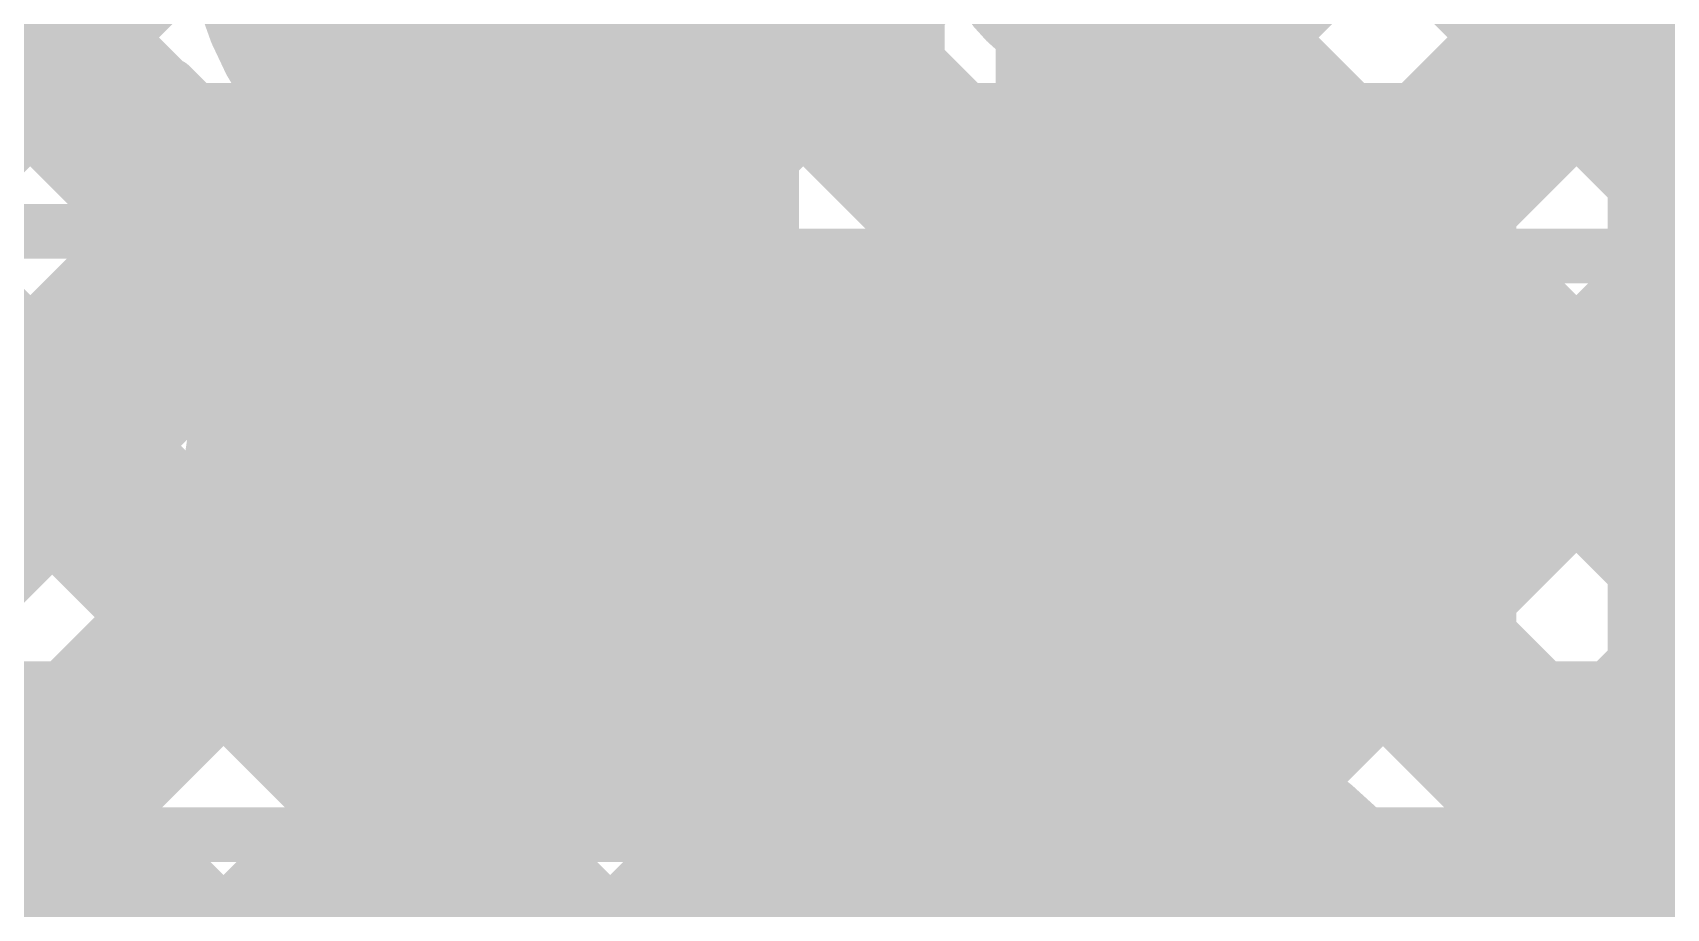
# Model space of a CAD drawing. Header units: millimetres. Extents: x 13 to 259, y -2 to 326.
# Drawn here: x 131.103 to 134.689, y 84.214 to 86.136 of the extents above; entities that cross this region are included whole.
import ezdxf

# ---------------------------------------------------------------- set-up
doc = ezdxf.new("R2010")
doc.units = ezdxf.units.MM
for name, color, linetype in [('BottomLayer', 5, 'Continuous'), ('ConnectLayer', 7, 'Continuous'), ('DrillDrawing', 1, 'Continuous'), ('Mechanical14', 56, 'Continuous'), ('Mechanical8', 56, 'Continuous'), ('MidLayer1', 16, 'Continuous'), ('MidLayer2', 76, 'Continuous'), ('MidLayer3', 90, 'Continuous'), ('MidLayer4', 156, 'Continuous'), ('MidLayer5', 130, 'Continuous'), ('MidLayer6', 216, 'Continuous'), ('MultiLayer', 9, 'Continuous'), ('TopLayer', 1, 'Continuous'), ('TopPaste', 8, 'Continuous'), ('TopSolder', 216, 'Continuous')]:
    doc.layers.add(name, color=color, linetype=linetype)

# ---------------------------------------------------------------- blocks, each defined once
blk = doc.blocks.new('SAMTEC_ASP_127797_01_185')
at = {"layer": 'Mechanical14', "const_width": 0.0999998}
for points in [[(16.81481016, -1.8796), (16.20520762, -1.8796)], [(16.20520762, -2.02057), (16.20520762, -1.8796)], [(16.81481016, -2.02057), (16.81481016, -1.8796)], [(18.08481016, -1.8796), (17.47521016, -1.8796)], [(17.47521016, -2.02057), (17.47521016, -1.8796)], [(18.08481016, -2.02057), (18.08481016, -1.8796)], [(16.20520762, -2.02057), (16.09090762, -2.02057)], [(16.92911016, -2.02057), (16.81481016, -2.02057)], [(16.92911016, -2.37617254), (16.92911016, -2.02057)], [(17.47521016, -2.02057), (17.36091016, -2.02057)], [(17.36091016, -2.37617254), (17.36091016, -2.02057)], [(18.19911016, -2.02057), (18.08481016, -2.02057)], [(16.92911016, -2.1336), (16.09090762, -2.1336)], [(18.19911016, -2.1336), (17.36091016, -2.1336)], [(17.36091016, -2.37617254), (16.92911016, -2.37617254)], [(17.36091016, -2.70383254), (16.92911016, -2.70383254)], [(16.92911016, -3.05943254), (16.92911016, -2.70383254)], [(17.36091016, -3.05943254), (17.36091016, -2.70383254)], [(16.92911016, -2.94640254), (16.09090762, -2.94640254)], [(18.19911016, -2.94640254), (17.36091016, -2.94640254)], [(16.20520762, -3.05943254), (16.09090762, -3.05943254)], [(16.20520762, -3.20040254), (16.20520762, -3.05943254)], [(16.81481016, -3.20040254), (16.81481016, -3.05943254)], [(16.92911016, -3.05943254), (16.81481016, -3.05943254)], [(17.47521016, -3.05943254), (17.36091016, -3.05943254)], [(17.47521016, -3.20040254), (17.47521016, -3.05943254)], [(18.08481016, -3.20040254), (18.08481016, -3.05943254)], [(18.19911016, -3.05943254), (18.08481016, -3.05943254)], [(16.81481016, -3.20040254), (16.20520762, -3.20040254)], [(18.08481016, -3.20040254), (17.47521016, -3.20040254)]]:
    blk.add_lwpolyline(points, dxfattribs=at)
at = {"layer": 'Mechanical14', "const_width": 0.0499999}
for points in [[(16.18020894, -1.8796, 1), (16.2302063, -1.8796, 1)], [(16.18020894, -1.8796, 1), (16.2302063, -1.8796, 1)], [(16.78981148, -1.8796, 1), (16.83980884, -1.8796, 1)], [(16.78981148, -1.8796, 1), (16.83980884, -1.8796, 1)], [(17.45021148, -1.8796, 1), (17.50020884, -1.8796, 1)], [(17.45021148, -1.8796, 1), (17.50020884, -1.8796, 1)], [(18.05981148, -1.8796, 1), (18.10980884, -1.8796, 1)], [(18.05981148, -1.8796, 1), (18.10980884, -1.8796, 1)], [(16.18020894, -2.02057, 1), (16.2302063, -2.02057, 1)], [(16.18020894, -2.02057, 1), (16.2302063, -2.02057, 1)], [(16.78981148, -2.02057, 1), (16.83980884, -2.02057, 1)], [(16.78981148, -2.02057, 1), (16.83980884, -2.02057, 1)], [(16.90411148, -2.02057, 1), (16.95410884, -2.02057, 1)], [(16.90411148, -2.02057, 1), (16.95410884, -2.02057, 1)], [(17.33591148, -2.02057, 1), (17.38590884, -2.02057, 1)], [(17.33591148, -2.02057, 1), (17.38590884, -2.02057, 1)], [(17.45021148, -2.02057, 1), (17.50020884, -2.02057, 1)], [(17.45021148, -2.02057, 1), (17.50020884, -2.02057, 1)], [(18.05981148, -2.02057, 1), (18.10980884, -2.02057, 1)], [(18.05981148, -2.02057, 1), (18.10980884, -2.02057, 1)], [(16.90411148, -2.1336, 1), (16.95410884, -2.1336, 1)], [(17.33591148, -2.1336, 1), (17.38590884, -2.1336, 1)], [(16.90411148, -2.37617254, 1), (16.95410884, -2.37617254, 1)], [(16.90411148, -2.37617254, 1), (16.95410884, -2.37617254, 1)], [(17.33591148, -2.37617254, 1), (17.38590884, -2.37617254, 1)], [(17.33591148, -2.37617254, 1), (17.38590884, -2.37617254, 1)], [(16.90411148, -2.70383254, 1), (16.95410884, -2.70383254, 1)], [(16.90411148, -2.70383254, 1), (16.95410884, -2.70383254, 1)], [(17.33591148, -2.70383254, 1), (17.38590884, -2.70383254, 1)], [(17.33591148, -2.70383254, 1), (17.38590884, -2.70383254, 1)], [(16.90411148, -2.94640254, 1), (16.95410884, -2.94640254, 1)], [(17.33591148, -2.94640254, 1), (17.38590884, -2.94640254, 1)], [(16.18020894, -3.05943254, 1), (16.2302063, -3.05943254, 1)], [(16.18020894, -3.05943254, 1), (16.2302063, -3.05943254, 1)], [(16.78981148, -3.05943254, 1), (16.83980884, -3.05943254, 1)], [(16.78981148, -3.05943254, 1), (16.83980884, -3.05943254, 1)], [(16.90411148, -3.05943254, 1), (16.95410884, -3.05943254, 1)], [(16.90411148, -3.05943254, 1), (16.95410884, -3.05943254, 1)], [(17.33591148, -3.05943254, 1), (17.38590884, -3.05943254, 1)], [(17.33591148, -3.05943254, 1), (17.38590884, -3.05943254, 1)], [(17.45021148, -3.05943254, 1), (17.50020884, -3.05943254, 1)], [(17.45021148, -3.05943254, 1), (17.50020884, -3.05943254, 1)], [(18.05981148, -3.05943254, 1), (18.10980884, -3.05943254, 1)], [(18.05981148, -3.05943254, 1), (18.10980884, -3.05943254, 1)], [(16.18020894, -3.20040254, 1), (16.2302063, -3.20040254, 1)], [(16.18020894, -3.20040254, 1), (16.2302063, -3.20040254, 1)], [(16.78981148, -3.20040254, 1), (16.83980884, -3.20040254, 1)], [(16.78981148, -3.20040254, 1), (16.83980884, -3.20040254, 1)], [(17.45021148, -3.20040254, 1), (17.50020884, -3.20040254, 1)], [(17.45021148, -3.20040254, 1), (17.50020884, -3.20040254, 1)], [(18.05981148, -3.20040254, 1), (18.10980884, -3.20040254, 1)], [(18.05981148, -3.20040254, 1), (18.10980884, -3.20040254, 1)]]:
    blk.add_lwpolyline(points, format="xyb", close=True, dxfattribs=at)
at = {"layer": 'Mechanical8', "const_width": 0.0999998}
for points in [[(17.14501016, -1.905), (17.14501016, -0.90499946)], [(16.87500816, -1.905), (15.87500762, -1.905)], [(17.14501016, -1.905), (16.14500962, -1.905)], [(17.14501016, -2.90500054), (17.14501016, -1.905)], [(18.1450107, -1.905), (17.14501016, -1.905)], [(18.41501016, -1.905), (17.41500962, -1.905)], [(17.14501016, -3.17500254), (17.14501016, -2.175002)], [(16.87500816, -3.17500254), (15.87500762, -3.17500254)], [(17.14501016, -3.17500254), (16.14500962, -3.17500254)], [(17.14501016, -4.17500308), (17.14501016, -3.17500254)], [(18.1450107, -3.17500254), (17.14501016, -3.17500254)], [(18.41501016, -3.17500254), (17.41500962, -3.17500254)]]:
    blk.add_lwpolyline(points, dxfattribs=at)
at = {"layer": 'Mechanical8', "const_width": 0.0499999}
for points in [[(17.12001148, -0.90499946, 1), (17.17000884, -0.90499946, 1)], [(16.12001094, -1.905, 1), (16.1700083, -1.905, 1)], [(16.85000948, -1.905, 1), (16.90000684, -1.905, 1)], [(17.12001148, -1.905, 1), (17.17000884, -1.905, 1)], [(17.12001148, -1.905, 1), (17.17000884, -1.905, 1)], [(17.12001148, -1.905, 1), (17.17000884, -1.905, 1)], [(17.12001148, -1.905, 1), (17.17000884, -1.905, 1)], [(17.39001094, -1.905, 1), (17.4400083, -1.905, 1)], [(17.12001148, -2.175002, 1), (17.17000884, -2.175002, 1)], [(17.12001148, -2.90500054, 1), (17.17000884, -2.90500054, 1)], [(16.12001094, -3.17500254, 1), (16.1700083, -3.17500254, 1)], [(16.85000948, -3.17500254, 1), (16.90000684, -3.17500254, 1)], [(17.12001148, -3.17500254, 1), (17.17000884, -3.17500254, 1)], [(17.12001148, -3.17500254, 1), (17.17000884, -3.17500254, 1)], [(17.12001148, -3.17500254, 1), (17.17000884, -3.17500254, 1)], [(17.12001148, -3.17500254, 1), (17.17000884, -3.17500254, 1)], [(17.39001094, -3.17500254, 1), (17.4400083, -3.17500254, 1)], [(17.12001148, -4.17500308, 1), (17.17000884, -4.17500308, 1)]]:
    blk.add_lwpolyline(points, format="xyb", close=True, dxfattribs=at)
at = {"layer": 'TopLayer', "const_width": 0.31999936}
for points in [[(15.71501302, -1.90499746, 1), (16.03501238, -1.90499746, 1)], [(16.98501302, -1.90499746, 1), (17.30501238, -1.90499746, 1)], [(15.71501302, -3.17499746, 1), (16.03501238, -3.17499746, 1)], [(16.98501302, -3.17499746, 1), (17.30501238, -3.17499746, 1)]]:
    blk.add_lwpolyline(points, format="xyb", close=True, dxfattribs=at)
at = {"layer": 'TopPaste', "const_width": 0.31999936}
for points in [[(15.71501302, -1.90499746, 1), (16.03501238, -1.90499746, 1)], [(16.98501302, -1.90499746, 1), (17.30501238, -1.90499746, 1)], [(15.71501302, -3.17499746, 1), (16.03501238, -3.17499746, 1)], [(16.98501302, -3.17499746, 1), (17.30501238, -3.17499746, 1)]]:
    blk.add_lwpolyline(points, format="xyb", close=True, dxfattribs=at)
at = {"layer": 'TopSolder', "const_width": 0.42159936}
for points in [[(15.66421302, -1.90499746, 1), (16.08581238, -1.90499746, 1)], [(16.93421302, -1.90499746, 1), (17.35581238, -1.90499746, 1)], [(18.20421302, -1.90499746, 1), (18.62581238, -1.90499746, 1)], [(15.66421302, -3.17499746, 1), (16.08581238, -3.17499746, 1)], [(16.93421302, -3.17499746, 1), (17.35581238, -3.17499746, 1)], [(18.20421302, -3.17499746, 1), (18.62581238, -3.17499746, 1)]]:
    blk.add_lwpolyline(points, format="xyb", close=True, dxfattribs=at)

msp = doc.modelspace()

# ---------------------------------------------------------------- linework, layer by layer
at = {"layer": 'BottomLayer', "const_width": 0.2499995}
for points in [[(132.10005076, 85.14571489999999, 1), (132.35004772, 85.14571489999999, 1)], [(133.37005076, 85.14571489999999, 1), (133.62004772, 85.14571489999999, 1)]]:
    msp.add_lwpolyline(points, format="xyb", close=True, dxfattribs=at)
at = {"layer": 'ConnectLayer', "const_width": 0.3999992}
for points in [[(118.79255896, 97.58180128), (145.13870388, 71.23565636)], [(118.79255896, 97.58180128), (145.13870388, 71.23565636)], [(118.45785808, 97.06797451999999), (137.42178256, 78.10405004)], [(118.45785808, 97.06797451999999), (137.42178256, 78.10405004)], [(127.29691838, 92.47143304), (139.9856992, 79.78265222)], [(127.29691838, 92.47143304), (139.9856992, 79.78265222)], [(125.97843232, 91.24445556), (131.74052392, 85.48236395999999)], [(125.97843232, 91.24445556), (131.74052392, 85.48236395999999)], [(132.38315408, 85.71413387999999), (136.73663026, 90.06761005999999)], [(132.38315408, 85.71413387999999), (136.73663026, 90.06761005999999)], [(132.38315408, 85.71413387999999), (136.73663026, 90.06761005999999)], [(133.92052718, 85.55445169999999), (138.16631244, 89.80023695999999)], [(133.92052718, 85.55445169999999), (138.16631244, 89.80023695999999)], [(133.92052718, 85.55445169999999), (138.16631244, 89.80023695999999)], [(133.11205026, 85.59450242), (137.16913384, 89.651586)], [(133.11205026, 85.59450242), (137.16913384, 89.651586)], [(133.11205026, 85.59450242), (137.16913384, 89.651586)], [(130.1785306, 89.58982082), (139.9856992, 79.78265222)], [(125.60448844, 80.63252351999999), (133.35463296, 88.38266804)], [(125.60448844, 80.63252351999999), (133.35463296, 88.38266804)], [(126.38809622, 81.4161313), (133.35463296, 88.38266804)], [(128.9058001, 88.31709032), (131.74052392, 85.48236395999999)], [(128.48153628, 87.8928265), (140.7885805, 75.58577973999999)], [(129.06197454, 84.09000962), (132.83197716, 87.86001224)], [(132.38315408, 85.71413387999999), (134.52903244, 87.86001224)], [(133.11205026, 85.59450242), (135.37756008, 87.86001224)], [(133.92052718, 85.55445169999999), (136.22608772, 87.86001224)], [(132.11848862, 87.6498628), (135.94263642, 83.825715)], [(133.65750764, 84.44290452), (136.73785962, 87.52325649999999)], [(133.65750764, 84.44290452), (136.73785962, 87.52325649999999)], [(133.65750764, 84.44290452), (136.73785962, 87.52325649999999)], [(133.65750764, 84.44290452), (136.73785962, 87.52325649999999)], [(128.05727246, 87.46856267999999), (137.42178256, 78.10405004)], [(133.52060926, 87.09626979999999), (144.7915951, 75.82528396)], [(133.52060926, 87.09626979999999), (144.7915951, 75.82528396)], [(133.52060926, 87.09626979999999), (140.98912874, 79.62775031999999)], [(133.52060926, 87.09626979999999), (136.79116406, 83.825715)], [(128.4658213, 87.0600113), (131.7001176, 83.825715)], [(129.31434894, 87.0600113), (132.54864524, 83.825715)], [(130.16287658, 87.0600113), (131.74052392, 85.48236395999999)], [(134.07023224, 84.00710148), (136.83367096, 86.7705402)], [(134.07023224, 84.00710148), (136.83367096, 86.7705402)], [(134.07023224, 84.00710148), (136.83367096, 86.7705402)], [(134.07023224, 84.00710148), (136.83367096, 86.7705402)], [(132.75774566, 86.16207811999999), (133.24141246, 85.67841132)], [(132.75774566, 86.16207811999999), (133.24141246, 85.67841132)], [(132.75774566, 86.16207811999999), (133.24141246, 85.67841132)], [(132.75774566, 86.16207811999999), (133.24141246, 85.67841132)], [(126.0103398, 80.18984723999999), (131.81347272, 85.99298016)], [(126.0103398, 80.18984723999999), (131.81347272, 85.99298016)], [(126.81236004, 80.99186748), (131.81347272, 85.99298016)], [(129.91024564, 84.08975308), (131.81347272, 85.99298016)], [(132.24534892, 85.8260666), (132.3488336, 85.72258192)], [(132.24534892, 85.8260666), (132.3488336, 85.72258192)], [(132.24534892, 85.8260666), (132.3488336, 85.72258192)], [(132.24534892, 85.8260666), (132.3488336, 85.72258192)], [(132.79917814, 85.28163029999999), (133.04626172, 85.52871388)], [(132.79917814, 85.28163029999999), (133.04626172, 85.52871388)], [(132.79917814, 85.28163029999999), (133.04626172, 85.52871388)], [(132.79917814, 85.28163029999999), (133.04626172, 85.52871388)], [(132.80191626, 85.26949925999999), (132.90540094, 85.16601458)], [(132.80191626, 85.26949925999999), (132.90540094, 85.16601458)], [(132.80191626, 85.26949925999999), (132.90540094, 85.16601458)], [(132.80191626, 85.26949925999999), (132.90540094, 85.16601458)], [(126.30350152, 79.63448131999999), (131.65663026, 84.98761006)], [(126.30350152, 79.63448131999999), (131.65663026, 84.98761006)], [(127.23662386, 80.56760365999999), (131.65663026, 84.98761006)], [(130.4947352, 83.825715), (131.65663026, 84.98761006)], [(134.02774566, 84.89207812), (139.58213892, 79.33768486)], [(134.02774566, 84.89207812), (139.58213892, 79.33768486)], [(134.02774566, 84.89207812), (139.58213892, 79.33768486)], [(134.02774566, 84.89207812), (135.09410878, 83.825715)], [(126.286133, 77.92005752), (133.08631244, 84.72023696)], [(126.286133, 77.92005752), (133.08631244, 84.72023696)], [(128.0851515, 79.71907601999999), (133.08631244, 84.72023696)], [(132.19179048, 83.825715), (133.08631244, 84.72023696)], [(132.5616983, 84.66118958), (133.01052392, 84.21236395999999)], [(132.5616983, 84.66118958), (133.01052392, 84.21236395999999)], [(132.5616983, 84.66118958), (133.01052392, 84.21236395999999)], [(132.5616983, 84.66118958), (133.01052392, 84.21236395999999)], [(126.44942198, 78.93187414), (132.08913384, 84.571586)], [(126.44942198, 78.93187414), (132.08913384, 84.571586)], [(127.66088768, 80.14333984), (132.08913384, 84.571586)], [(131.34326284, 83.825715), (132.08913384, 84.571586)], [(133.51534892, 84.5560666), (133.6188336, 84.45258192)], [(133.51534892, 84.5560666), (133.6188336, 84.45258192)], [(133.51534892, 84.5560666), (133.6188336, 84.45258192)], [(133.51534892, 84.5560666), (133.6188336, 84.45258192)]]:
    msp.add_lwpolyline(points, dxfattribs=at)
at = {"layer": 'ConnectLayer'}
for points, const_width in [([(132.81504806, 86.4157149, 1), (131.63505042, 86.4157149, 1)], 0.3999992), ([(132.81504806, 86.4157149, 1), (131.63505042, 86.4157149, 1)], 0.3999992), ([(132.81504806, 86.4157149, 1), (131.63505042, 86.4157149, 1)], 0.3999992), ([(132.81504806, 86.4157149, 1), (131.63505042, 86.4157149, 1)], 0.3999992), ([(132.65774586, 86.16207811999999, 1), (132.85774546, 86.16207811999999, 1)], 0.1999996), ([(132.65774586, 86.16207811999999, 1), (132.85774546, 86.16207811999999, 1)], 0.1999996), ([(132.65774586, 86.16207811999999, 1), (132.85774546, 86.16207811999999, 1)], 0.1999996), ([(132.65774586, 86.16207811999999, 1), (132.85774546, 86.16207811999999, 1)], 0.1999996), ([(131.71347292, 85.99298016, 1), (131.91347252, 85.99298016, 1)], 0.1999996), ([(131.71347292, 85.99298016, 1), (131.91347252, 85.99298016, 1)], 0.1999996), ([(131.71347292, 85.99298016, 1), (131.91347252, 85.99298016, 1)], 0.1999996), ([(131.71347292, 85.99298016, 1), (131.91347252, 85.99298016, 1)], 0.1999996), ([(132.14534912, 85.8260666, 1), (132.34534872, 85.8260666, 1)], 0.1999996), ([(132.14534912, 85.8260666, 1), (132.34534872, 85.8260666, 1)], 0.1999996), ([(132.14534912, 85.8260666, 1), (132.34534872, 85.8260666, 1)], 0.1999996), ([(132.14534912, 85.8260666, 1), (132.34534872, 85.8260666, 1)], 0.1999996), ([(132.81504806, 85.14571489999999, 1), (131.63505042, 85.14571489999999, 1)], 0.3999992), ([(132.81504806, 85.14571489999999, 1), (131.63505042, 85.14571489999999, 1)], 0.3999992), ([(132.81504806, 85.14571489999999, 1), (131.63505042, 85.14571489999999, 1)], 0.3999992), ([(132.81504806, 85.14571489999999, 1), (131.63505042, 85.14571489999999, 1)], 0.3999992), ([(134.08504806, 85.14571489999999, 1), (132.90505042, 85.14571489999999, 1)], 0.3999992), ([(134.08504806, 85.14571489999999, 1), (132.90505042, 85.14571489999999, 1)], 0.3999992), ([(134.08504806, 85.14571489999999, 1), (132.90505042, 85.14571489999999, 1)], 0.3999992), ([(134.08504806, 85.14571489999999, 1), (132.90505042, 85.14571489999999, 1)], 0.3999992), ([(132.2488338, 85.72258192, 1), (132.4488334, 85.72258192, 1)], 0.1999996), ([(132.2488338, 85.72258192, 1), (132.4488334, 85.72258192, 1)], 0.1999996), ([(132.2488338, 85.72258192, 1), (132.4488334, 85.72258192, 1)], 0.1999996), ([(132.2488338, 85.72258192, 1), (132.4488334, 85.72258192, 1)], 0.1999996), ([(132.28315428, 85.71413387999999, 1), (132.48315388, 85.71413387999999, 1)], 0.1999996), ([(132.28315428, 85.71413387999999, 1), (132.48315388, 85.71413387999999, 1)], 0.1999996), ([(132.28315428, 85.71413387999999, 1), (132.48315388, 85.71413387999999, 1)], 0.1999996), ([(132.28315428, 85.71413387999999, 1), (132.48315388, 85.71413387999999, 1)], 0.1999996), ([(133.14141266, 85.67841132, 1), (133.34141226, 85.67841132, 1)], 0.1999996), ([(133.14141266, 85.67841132, 1), (133.34141226, 85.67841132, 1)], 0.1999996), ([(133.14141266, 85.67841132, 1), (133.34141226, 85.67841132, 1)], 0.1999996), ([(133.14141266, 85.67841132, 1), (133.34141226, 85.67841132, 1)], 0.1999996), ([(133.01205046, 85.59450242, 1), (133.21205006, 85.59450242, 1)], 0.1999996), ([(133.01205046, 85.59450242, 1), (133.21205006, 85.59450242, 1)], 0.1999996), ([(133.01205046, 85.59450242, 1), (133.21205006, 85.59450242, 1)], 0.1999996), ([(133.01205046, 85.59450242, 1), (133.21205006, 85.59450242, 1)], 0.1999996), ([(133.82052738, 85.55445169999999, 1), (134.02052698, 85.55445169999999, 1)], 0.1999996), ([(133.82052738, 85.55445169999999, 1), (134.02052698, 85.55445169999999, 1)], 0.1999996), ([(133.82052738, 85.55445169999999, 1), (134.02052698, 85.55445169999999, 1)], 0.1999996), ([(133.82052738, 85.55445169999999, 1), (134.02052698, 85.55445169999999, 1)], 0.1999996), ([(132.94626192, 85.52871388, 1), (133.14626152, 85.52871388, 1)], 0.1999996), ([(132.94626192, 85.52871388, 1), (133.14626152, 85.52871388, 1)], 0.1999996), ([(132.94626192, 85.52871388, 1), (133.14626152, 85.52871388, 1)], 0.1999996), ([(132.94626192, 85.52871388, 1), (133.14626152, 85.52871388, 1)], 0.1999996), ([(131.64052412, 85.48236395999999, 1), (131.84052372, 85.48236395999999, 1)], 0.1999996), ([(131.64052412, 85.48236395999999, 1), (131.84052372, 85.48236395999999, 1)], 0.1999996), ([(131.64052412, 85.48236395999999, 1), (131.84052372, 85.48236395999999, 1)], 0.1999996), ([(131.64052412, 85.48236395999999, 1), (131.84052372, 85.48236395999999, 1)], 0.1999996), ([(132.69917834, 85.28163029999999, 1), (132.89917794, 85.28163029999999, 1)], 0.1999996), ([(132.69917834, 85.28163029999999, 1), (132.89917794, 85.28163029999999, 1)], 0.1999996), ([(132.69917834, 85.28163029999999, 1), (132.89917794, 85.28163029999999, 1)], 0.1999996), ([(132.69917834, 85.28163029999999, 1), (132.89917794, 85.28163029999999, 1)], 0.1999996), ([(132.70191646, 85.26949925999999, 1), (132.90191606, 85.26949925999999, 1)], 0.1999996), ([(132.70191646, 85.26949925999999, 1), (132.90191606, 85.26949925999999, 1)], 0.1999996), ([(132.70191646, 85.26949925999999, 1), (132.90191606, 85.26949925999999, 1)], 0.1999996), ([(132.70191646, 85.26949925999999, 1), (132.90191606, 85.26949925999999, 1)], 0.1999996), ([(132.80540114, 85.16601458, 1), (133.00540074, 85.16601458, 1)], 0.1999996), ([(132.80540114, 85.16601458, 1), (133.00540074, 85.16601458, 1)], 0.1999996), ([(132.80540114, 85.16601458, 1), (133.00540074, 85.16601458, 1)], 0.1999996), ([(132.80540114, 85.16601458, 1), (133.00540074, 85.16601458, 1)], 0.1999996), ([(131.53505062, 85.14571489999999, 1), (131.73505022, 85.14571489999999, 1)], 0.1999996), ([(131.53505062, 85.14571489999999, 1), (131.73505022, 85.14571489999999, 1)], 0.1999996), ([(131.53505062, 85.14571489999999, 1), (131.73505022, 85.14571489999999, 1)], 0.1999996), ([(131.53505062, 85.14571489999999, 1), (131.73505022, 85.14571489999999, 1)], 0.1999996), ([(132.71504826, 85.14571489999999, 1), (132.91504786, 85.14571489999999, 1)], 0.1999996), ([(132.71504826, 85.14571489999999, 1), (132.91504786, 85.14571489999999, 1)], 0.1999996), ([(132.71504826, 85.14571489999999, 1), (132.91504786, 85.14571489999999, 1)], 0.1999996), ([(132.71504826, 85.14571489999999, 1), (132.91504786, 85.14571489999999, 1)], 0.1999996), ([(132.80505062, 85.14571489999999, 1), (133.00505022, 85.14571489999999, 1)], 0.1999996), ([(132.80505062, 85.14571489999999, 1), (133.00505022, 85.14571489999999, 1)], 0.1999996), ([(132.80505062, 85.14571489999999, 1), (133.00505022, 85.14571489999999, 1)], 0.1999996), ([(132.80505062, 85.14571489999999, 1), (133.00505022, 85.14571489999999, 1)], 0.1999996), ([(133.98504826, 85.14571489999999, 1), (134.18504786, 85.14571489999999, 1)], 0.1999996), ([(133.98504826, 85.14571489999999, 1), (134.18504786, 85.14571489999999, 1)], 0.1999996), ([(133.98504826, 85.14571489999999, 1), (134.18504786, 85.14571489999999, 1)], 0.1999996), ([(133.98504826, 85.14571489999999, 1), (134.18504786, 85.14571489999999, 1)], 0.1999996), ([(131.55663046, 84.98761006, 1), (131.75663006, 84.98761006, 1)], 0.1999996), ([(131.55663046, 84.98761006, 1), (131.75663006, 84.98761006, 1)], 0.1999996), ([(131.55663046, 84.98761006, 1), (131.75663006, 84.98761006, 1)], 0.1999996), ([(131.55663046, 84.98761006, 1), (131.75663006, 84.98761006, 1)], 0.1999996), ([(133.92774586, 84.89207812, 1), (134.12774546, 84.89207812, 1)], 0.1999996), ([(133.92774586, 84.89207812, 1), (134.12774546, 84.89207812, 1)], 0.1999996), ([(133.92774586, 84.89207812, 1), (134.12774546, 84.89207812, 1)], 0.1999996), ([(133.92774586, 84.89207812, 1), (134.12774546, 84.89207812, 1)], 0.1999996), ([(132.98631264, 84.72023696, 1), (133.18631224, 84.72023696, 1)], 0.1999996), ([(132.98631264, 84.72023696, 1), (133.18631224, 84.72023696, 1)], 0.1999996), ([(132.98631264, 84.72023696, 1), (133.18631224, 84.72023696, 1)], 0.1999996), ([(132.98631264, 84.72023696, 1), (133.18631224, 84.72023696, 1)], 0.1999996), ([(132.4616985, 84.66118958, 1), (132.6616981, 84.66118958, 1)], 0.1999996), ([(132.4616985, 84.66118958, 1), (132.6616981, 84.66118958, 1)], 0.1999996), ([(132.4616985, 84.66118958, 1), (132.6616981, 84.66118958, 1)], 0.1999996), ([(132.4616985, 84.66118958, 1), (132.6616981, 84.66118958, 1)], 0.1999996), ([(131.98913404, 84.571586, 1), (132.18913364, 84.571586, 1)], 0.1999996), ([(131.98913404, 84.571586, 1), (132.18913364, 84.571586, 1)], 0.1999996), ([(131.98913404, 84.571586, 1), (132.18913364, 84.571586, 1)], 0.1999996), ([(131.98913404, 84.571586, 1), (132.18913364, 84.571586, 1)], 0.1999996), ([(133.41534912, 84.5560666, 1), (133.61534872, 84.5560666, 1)], 0.1999996), ([(133.41534912, 84.5560666, 1), (133.61534872, 84.5560666, 1)], 0.1999996), ([(133.41534912, 84.5560666, 1), (133.61534872, 84.5560666, 1)], 0.1999996), ([(133.41534912, 84.5560666, 1), (133.61534872, 84.5560666, 1)], 0.1999996), ([(134.08504806, 83.87571489999999, 1), (132.90505042, 83.87571489999999, 1)], 0.3999992), ([(134.08504806, 83.87571489999999, 1), (132.90505042, 83.87571489999999, 1)], 0.3999992), ([(134.08504806, 83.87571489999999, 1), (132.90505042, 83.87571489999999, 1)], 0.3999992), ([(133.5188338, 84.45258192, 1), (133.7188334, 84.45258192, 1)], 0.1999996), ([(133.5188338, 84.45258192, 1), (133.7188334, 84.45258192, 1)], 0.1999996), ([(133.5188338, 84.45258192, 1), (133.7188334, 84.45258192, 1)], 0.1999996), ([(133.5188338, 84.45258192, 1), (133.7188334, 84.45258192, 1)], 0.1999996), ([(133.55750784, 84.44290452, 1), (133.75750744, 84.44290452, 1)], 0.1999996), ([(133.55750784, 84.44290452, 1), (133.75750744, 84.44290452, 1)], 0.1999996), ([(133.55750784, 84.44290452, 1), (133.75750744, 84.44290452, 1)], 0.1999996), ([(133.55750784, 84.44290452, 1), (133.75750744, 84.44290452, 1)], 0.1999996), ([(132.91052412, 84.21236395999999, 1), (133.11052372, 84.21236395999999, 1)], 0.1999996), ([(132.91052412, 84.21236395999999, 1), (133.11052372, 84.21236395999999, 1)], 0.1999996), ([(132.91052412, 84.21236395999999, 1), (133.11052372, 84.21236395999999, 1)], 0.1999996), ([(132.91052412, 84.21236395999999, 1), (133.11052372, 84.21236395999999, 1)], 0.1999996)]:
    msp.add_lwpolyline(points, format="xyb", close=True, dxfattribs=dict(at, const_width=const_width))
at = {"layer": 'ConnectLayer', "const_width": 0.3999992}
msp.add_lwpolyline([(132.90717386, 83.825715, -1.04334979789445), (134.08504806, 83.87571489999999)], format="xyb", dxfattribs=at)
at = {"layer": 'DrillDrawing', "const_width": 0.0508}
for points in [[(132.09804924, 85.2727149), (132.09804924, 85.39971489999999)], [(132.09804924, 85.39971489999999), (132.35204924, 85.39971489999999)], [(132.35204924, 85.2727149), (132.35204924, 85.39971489999999)], [(133.36804924, 85.2727149), (133.36804924, 85.39971489999999)], [(133.36804924, 85.39971489999999), (133.62204924, 85.39971489999999)], [(133.62204924, 85.2727149), (133.62204924, 85.39971489999999)], [(131.97104924, 85.01871489999999), (131.97104924, 85.2727149)], [(131.97104924, 85.2727149), (132.09804924, 85.2727149)], [(132.35204924, 85.2727149), (132.47904924, 85.2727149)], [(132.47904924, 85.01871489999999), (132.47904924, 85.2727149)], [(133.24104924, 85.01871489999999), (133.24104924, 85.2727149)], [(133.24104924, 85.2727149), (133.36804924, 85.2727149)], [(133.62204924, 85.2727149), (133.74904924, 85.2727149)], [(133.74904924, 85.01871489999999), (133.74904924, 85.2727149)], [(131.97104924, 85.01871489999999), (132.09804924, 85.01871489999999)], [(132.09804924, 84.8917149), (132.09804924, 85.01871489999999)], [(132.35204924, 85.01871489999999), (132.47904924, 85.01871489999999)], [(132.35204924, 84.8917149), (132.35204924, 85.01871489999999)], [(133.24104924, 85.01871489999999), (133.36804924, 85.01871489999999)], [(133.36804924, 84.8917149), (133.36804924, 85.01871489999999)], [(133.62204924, 85.01871489999999), (133.74904924, 85.01871489999999)], [(133.62204924, 84.8917149), (133.62204924, 85.01871489999999)], [(132.09804924, 84.8917149), (132.35204924, 84.8917149)], [(133.36804924, 84.8917149), (133.62204924, 84.8917149)]]:
    msp.add_lwpolyline(points, dxfattribs=at)
at = {"layer": 'DrillDrawing', "const_width": 0.0254}
for points in [[(132.08534924, 85.39971489999999, 1), (132.11074924, 85.39971489999999, 1)], [(132.08534924, 85.39971489999999, 1), (132.11074924, 85.39971489999999, 1)], [(132.33934924, 85.39971489999999, 1), (132.36474924, 85.39971489999999, 1)], [(132.33934924, 85.39971489999999, 1), (132.36474924, 85.39971489999999, 1)], [(133.35534924, 85.39971489999999, 1), (133.38074924, 85.39971489999999, 1)], [(133.35534924, 85.39971489999999, 1), (133.38074924, 85.39971489999999, 1)], [(133.60934924, 85.39971489999999, 1), (133.63474924, 85.39971489999999, 1)], [(133.60934924, 85.39971489999999, 1), (133.63474924, 85.39971489999999, 1)], [(131.95834924, 85.2727149, 1), (131.98374924, 85.2727149, 1)], [(131.95834924, 85.2727149, 1), (131.98374924, 85.2727149, 1)], [(132.08534924, 85.2727149, 1), (132.11074924, 85.2727149, 1)], [(132.08534924, 85.2727149, 1), (132.11074924, 85.2727149, 1)], [(132.33934924, 85.2727149, 1), (132.36474924, 85.2727149, 1)], [(132.33934924, 85.2727149, 1), (132.36474924, 85.2727149, 1)], [(132.46634924, 85.2727149, 1), (132.49174924, 85.2727149, 1)], [(132.46634924, 85.2727149, 1), (132.49174924, 85.2727149, 1)], [(133.22834924, 85.2727149, 1), (133.25374924, 85.2727149, 1)], [(133.22834924, 85.2727149, 1), (133.25374924, 85.2727149, 1)], [(133.35534924, 85.2727149, 1), (133.38074924, 85.2727149, 1)], [(133.35534924, 85.2727149, 1), (133.38074924, 85.2727149, 1)], [(133.60934924, 85.2727149, 1), (133.63474924, 85.2727149, 1)], [(133.60934924, 85.2727149, 1), (133.63474924, 85.2727149, 1)], [(133.73634924, 85.2727149, 1), (133.76174924, 85.2727149, 1)], [(133.73634924, 85.2727149, 1), (133.76174924, 85.2727149, 1)], [(131.95834924, 85.01871489999999, 1), (131.98374924, 85.01871489999999, 1)], [(131.95834924, 85.01871489999999, 1), (131.98374924, 85.01871489999999, 1)], [(132.08534924, 85.01871489999999, 1), (132.11074924, 85.01871489999999, 1)], [(132.08534924, 85.01871489999999, 1), (132.11074924, 85.01871489999999, 1)], [(132.33934924, 85.01871489999999, 1), (132.36474924, 85.01871489999999, 1)], [(132.33934924, 85.01871489999999, 1), (132.36474924, 85.01871489999999, 1)], [(132.46634924, 85.01871489999999, 1), (132.49174924, 85.01871489999999, 1)], [(132.46634924, 85.01871489999999, 1), (132.49174924, 85.01871489999999, 1)], [(133.22834924, 85.01871489999999, 1), (133.25374924, 85.01871489999999, 1)], [(133.22834924, 85.01871489999999, 1), (133.25374924, 85.01871489999999, 1)], [(133.35534924, 85.01871489999999, 1), (133.38074924, 85.01871489999999, 1)], [(133.35534924, 85.01871489999999, 1), (133.38074924, 85.01871489999999, 1)], [(133.60934924, 85.01871489999999, 1), (133.63474924, 85.01871489999999, 1)], [(133.60934924, 85.01871489999999, 1), (133.63474924, 85.01871489999999, 1)], [(133.73634924, 85.01871489999999, 1), (133.76174924, 85.01871489999999, 1)], [(133.73634924, 85.01871489999999, 1), (133.76174924, 85.01871489999999, 1)], [(132.08534924, 84.8917149, 1), (132.11074924, 84.8917149, 1)], [(132.08534924, 84.8917149, 1), (132.11074924, 84.8917149, 1)], [(132.33934924, 84.8917149, 1), (132.36474924, 84.8917149, 1)], [(132.33934924, 84.8917149, 1), (132.36474924, 84.8917149, 1)], [(133.35534924, 84.8917149, 1), (133.38074924, 84.8917149, 1)], [(133.35534924, 84.8917149, 1), (133.38074924, 84.8917149, 1)], [(133.60934924, 84.8917149, 1), (133.63474924, 84.8917149, 1)], [(133.60934924, 84.8917149, 1), (133.63474924, 84.8917149, 1)]]:
    msp.add_lwpolyline(points, format="xyb", close=True, dxfattribs=at)
at = {"layer": 'MidLayer1', "const_width": 0.2499995}
for points in [[(132.10005076, 85.14571489999999, 1), (132.35004772, 85.14571489999999, 1)], [(133.37005076, 85.14571489999999, 1), (133.62004772, 85.14571489999999, 1)]]:
    msp.add_lwpolyline(points, format="xyb", close=True, dxfattribs=at)
at = {"layer": 'MidLayer2', "const_width": 0.1199896}
for points in [[(121.72507786, 86.02000068), (131.40492642, 86.02000068)], [(131.40492642, 86.02000068), (131.45920622, 85.96572087999999)], [(131.45920622, 85.96572087999999), (139.64075704, 85.96572087999999)], [(121.59253558, 85.70001147999999), (131.27238414, 85.70001147999999)], [(131.27238414, 85.70001147999999), (131.32666394, 85.64573168)], [(131.32666394, 85.64573168), (139.77329932, 85.64573168)], [(130.15601858, 84.69572088), (140.87075712, 84.69572088)], [(130.28856086, 84.37573168), (141.0032994, 84.37573168)]]:
    msp.add_lwpolyline(points, dxfattribs=at)
at = {"layer": 'MidLayer2'}
for points, const_width in [([(131.37492902, 86.02000068, 1), (131.43492382, 86.02000068, 1)], 0.05999479999999999), ([(131.37492902, 86.02000068, 1), (131.43492382, 86.02000068, 1)], 0.05999479999999999), ([(131.42920882, 85.96572087999999, 1), (131.48920362, 85.96572087999999, 1)], 0.05999479999999999), ([(131.42920882, 85.96572087999999, 1), (131.48920362, 85.96572087999999, 1)], 0.05999479999999999), ([(131.24238674, 85.70001147999999, 1), (131.30238154, 85.70001147999999, 1)], 0.05999479999999999), ([(131.24238674, 85.70001147999999, 1), (131.30238154, 85.70001147999999, 1)], 0.05999479999999999), ([(131.29666654, 85.64573168, 1), (131.35666134, 85.64573168, 1)], 0.05999479999999999), ([(131.29666654, 85.64573168, 1), (131.35666134, 85.64573168, 1)], 0.05999479999999999), ([(132.10005076, 85.14571489999999, 1), (132.35004772, 85.14571489999999, 1)], 0.2499995), ([(133.37005076, 85.14571489999999, 1), (133.62004772, 85.14571489999999, 1)], 0.2499995)]:
    msp.add_lwpolyline(points, format="xyb", close=True, dxfattribs=dict(at, const_width=const_width))
at = {"layer": 'MidLayer3', "const_width": 0.2499995}
for points in [[(132.10005076, 85.14571489999999, 1), (132.35004772, 85.14571489999999, 1)], [(133.37005076, 85.14571489999999, 1), (133.62004772, 85.14571489999999, 1)]]:
    msp.add_lwpolyline(points, format="xyb", close=True, dxfattribs=at)
at = {"layer": 'MidLayer4', "const_width": 0.1199896}
for points in [[(134.62003556, 83.91178289999999), (134.62003556, 87.86358348)], [(134.30004636, 84.04432517999999), (134.30004636, 87.7310412)], [(133.04505522, 84.9510112), (133.04505522, 86.68462724)], [(132.72506602, 84.81846892), (132.72506602, 86.55208496)], [(132.22504924, 86.01099891999999), (132.22504924, 86.4157149)], [(132.15475982, 85.9407095), (132.22504924, 86.01099891999999)], [(130.58965754, 84.47501012), (132.05535692, 85.9407095)], [(132.05535692, 85.9407095), (132.15475982, 85.9407095)], [(130.72219982, 84.15502092), (132.17132824, 85.60414933999999)], [(132.17132824, 85.60414933999999), (132.17133078, 85.60414933999999)], [(132.17133078, 85.60414933999999), (132.22504924, 85.55043088)], [(132.22504924, 85.14571489999999), (132.22504924, 85.55043088)], [(133.49504924, 84.74099892), (133.49504924, 85.14571489999999)], [(133.04505522, 84.9510112), (133.32535692, 84.6707095)], [(132.72506602, 84.81846892), (133.19281464, 84.35072029999999)], [(133.42475982, 84.6707095), (133.49504924, 84.74099892)], [(133.32535692, 84.6707095), (133.42475982, 84.6707095)], [(133.19281464, 84.35072029999999), (133.42475982, 84.35072029999999)], [(133.42475982, 84.35072029999999), (133.49504924, 84.28043088)], [(133.49504924, 83.87571489999999), (133.49504924, 84.28043088)]]:
    msp.add_lwpolyline(points, dxfattribs=at)
at = {"layer": 'MidLayer4'}
for points, const_width in [([(132.19505184, 86.01099891999999, 1), (132.25504664, 86.01099891999999, 1)], 0.05999479999999999), ([(132.19505184, 86.01099891999999, 1), (132.25504664, 86.01099891999999, 1)], 0.05999479999999999), ([(132.02535952, 85.9407095, 1), (132.08535432, 85.9407095, 1)], 0.05999479999999999), ([(132.02535952, 85.9407095, 1), (132.08535432, 85.9407095, 1)], 0.05999479999999999), ([(132.12476242, 85.9407095, 1), (132.18475722, 85.9407095, 1)], 0.05999479999999999), ([(132.12476242, 85.9407095, 1), (132.18475722, 85.9407095, 1)], 0.05999479999999999), ([(132.14133084, 85.60414933999999, 1), (132.20132564, 85.60414933999999, 1)], 0.05999479999999999), ([(132.14133084, 85.60414933999999, 1), (132.20132564, 85.60414933999999, 1)], 0.05999479999999999), ([(132.14133338, 85.60414933999999, 1), (132.20132818, 85.60414933999999, 1)], 0.05999479999999999), ([(132.14133338, 85.60414933999999, 1), (132.20132818, 85.60414933999999, 1)], 0.05999479999999999), ([(132.19505184, 85.55043088, 1), (132.25504664, 85.55043088, 1)], 0.05999479999999999), ([(132.19505184, 85.55043088, 1), (132.25504664, 85.55043088, 1)], 0.05999479999999999), ([(132.10005076, 85.14571489999999, 1), (132.35004772, 85.14571489999999, 1)], 0.2499995), ([(133.37005076, 85.14571489999999, 1), (133.62004772, 85.14571489999999, 1)], 0.2499995), ([(132.19505184, 85.14571489999999, 1), (132.25504664, 85.14571489999999, 1)], 0.05999479999999999), ([(133.46505184, 85.14571489999999, 1), (133.52504664, 85.14571489999999, 1)], 0.05999479999999999), ([(133.01505782, 84.9510112, 1), (133.07505262, 84.9510112, 1)], 0.05999479999999999), ([(133.01505782, 84.9510112, 1), (133.07505262, 84.9510112, 1)], 0.05999479999999999), ([(132.69506862, 84.81846892, 1), (132.75506342, 84.81846892, 1)], 0.05999479999999999), ([(132.69506862, 84.81846892, 1), (132.75506342, 84.81846892, 1)], 0.05999479999999999), ([(133.46505184, 84.74099892, 1), (133.52504664, 84.74099892, 1)], 0.05999479999999999), ([(133.46505184, 84.74099892, 1), (133.52504664, 84.74099892, 1)], 0.05999479999999999), ([(133.29535952, 84.6707095, 1), (133.35535432, 84.6707095, 1)], 0.05999479999999999), ([(133.29535952, 84.6707095, 1), (133.35535432, 84.6707095, 1)], 0.05999479999999999), ([(133.39476242, 84.6707095, 1), (133.45475722, 84.6707095, 1)], 0.05999479999999999), ([(133.39476242, 84.6707095, 1), (133.45475722, 84.6707095, 1)], 0.05999479999999999), ([(133.16281724, 84.35072029999999, 1), (133.22281204, 84.35072029999999, 1)], 0.05999479999999999), ([(133.16281724, 84.35072029999999, 1), (133.22281204, 84.35072029999999, 1)], 0.05999479999999999), ([(133.39476242, 84.35072029999999, 1), (133.45475722, 84.35072029999999, 1)], 0.05999479999999999), ([(133.39476242, 84.35072029999999, 1), (133.45475722, 84.35072029999999, 1)], 0.05999479999999999), ([(133.46505184, 84.28043088, 1), (133.52504664, 84.28043088, 1)], 0.05999479999999999), ([(133.46505184, 84.28043088, 1), (133.52504664, 84.28043088, 1)], 0.05999479999999999)]:
    msp.add_lwpolyline(points, format="xyb", close=True, dxfattribs=dict(at, const_width=const_width))
at = {"layer": 'MidLayer5', "const_width": 0.2499995}
for points in [[(132.10005076, 85.14571489999999, 1), (132.35004772, 85.14571489999999, 1)], [(133.37005076, 85.14571489999999, 1), (133.62004772, 85.14571489999999, 1)]]:
    msp.add_lwpolyline(points, format="xyb", close=True, dxfattribs=at)
at = {"layer": 'MidLayer6', "const_width": 0.2499995}
for points in [[(132.10005076, 85.14571489999999, 1), (132.35004772, 85.14571489999999, 1)], [(133.37005076, 85.14571489999999, 1), (133.62004772, 85.14571489999999, 1)]]:
    msp.add_lwpolyline(points, format="xyb", close=True, dxfattribs=at)
at = {"layer": 'MultiLayer', "const_width": 0.2499995}
for points in [[(132.10005076, 85.14571489999999, 1), (132.35004772, 85.14571489999999, 1)], [(133.37005076, 85.14571489999999, 1), (133.62004772, 85.14571489999999, 1)]]:
    msp.add_lwpolyline(points, format="xyb", close=True, dxfattribs=at)
at = {"layer": 'TopLayer', "const_width": 0.2499995}
for points in [[(132.10005076, 85.14571489999999, 1), (132.35004772, 85.14571489999999, 1)], [(133.37005076, 85.14571489999999, 1), (133.62004772, 85.14571489999999, 1)]]:
    msp.add_lwpolyline(points, format="xyb", close=True, dxfattribs=at)

# ---------------------------------------------------------------- block references
at = {"rotation": 270}
msp.add_blockref('SAMTEC_ASP_127797_01_185', (135.4000467, 102.2907276), dxfattribs=at)

doc.saveas('drawing.dxf')
